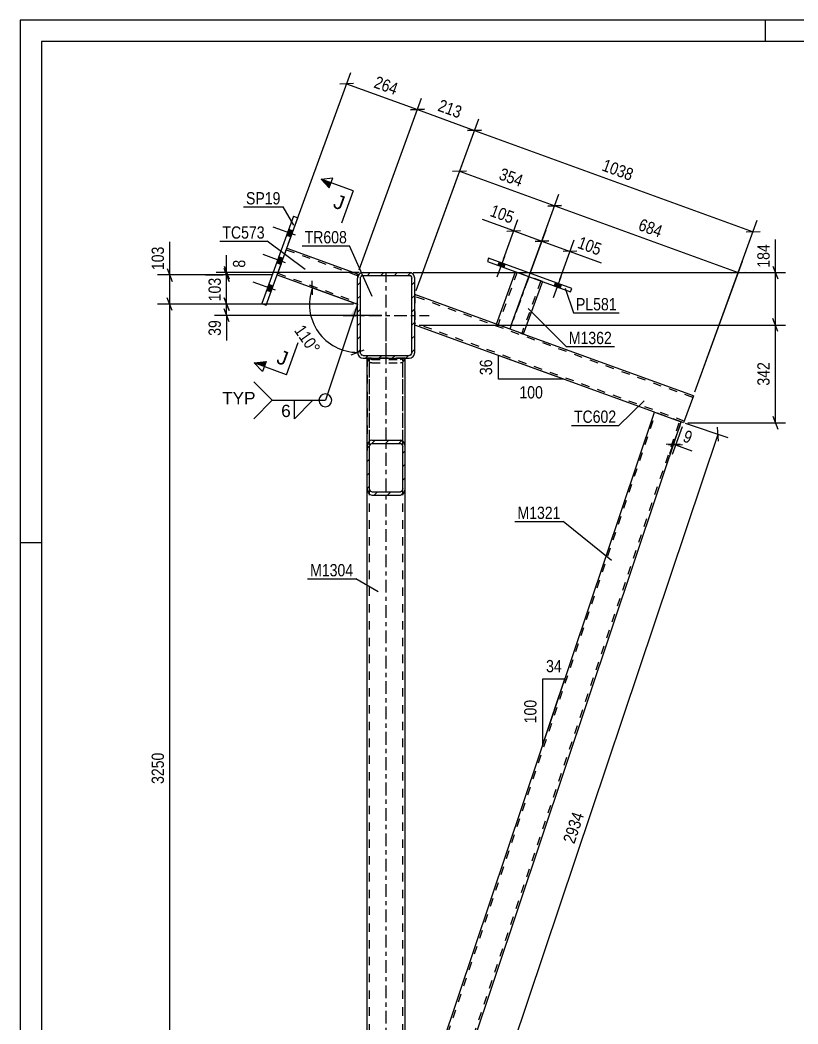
# Model space of a CAD drawing. Header units: millimetres. Extents: x 0 to 594, y 0 to 420.
# Drawn here: x 0 to 181.5, y 185.7 to 420 of the extents above; entities that cross this region are included whole.
import ezdxf

# ---------------------------------------------------------------- set-up
doc = ezdxf.new("R2010")
doc.units = ezdxf.units.MM
doc.linetypes.add('DXK_LINE_DOT2', pattern=[3.9198, 1.9599, -1.9599])
doc.linetypes.add('DXK_LINE_DOT3', pattern=[5.9187, 2.979, -0.9799, 0.9799, -0.9799])
doc.styles.add('Arial', font='ARIAL.TTF', dxfattribs={"height": 0.2})
doc.styles.add('Arial Narrow', font='ARIALN.TTF', dxfattribs={"height": 0.2})

# ---------------------------------------------------------------- blocks, each defined once
blk = doc.blocks.new('Unknown-761549947-1163 - 19837')
at = {"color": 5, "linetype": 'Continuous'}
for p, q in [((594, 420), (0, 420)), ((0, 420), (0, 0)), ((174, 415), (174, 420)), ((589, 415), (5, 415)), ((5, 415), (5, 5)), ((5, 298), (0, 298))]:
    blk.add_line(p, q, dxfattribs=at)
blk = doc.blocks.new('Part-761549947-13993 - 13971')
at = {"color": 7, "linetype": 'DXK_LINE_DOT3'}
blk.add_line((85.44, 138.42), (85.44, 351.08), dxfattribs=at)
at = {"color": 7, "linetype": 'DXK_LINE_DOT2'}
for p, q in [((81.04, 341.08), (89.84, 341.08)), ((81.04, 310.68), (81.04, 341.08)), ((81.58, 148.42), (81.58, 341.08)), ((89.31, 148.42), (89.31, 341.08)), ((89.84, 310.68), (89.84, 341.08)), ((81.04, 148.42), (81.04, 178.76)), ((89.84, 148.42), (89.84, 178.76)), ((81.04, 148.42), (89.84, 148.42))]:
    blk.add_line(p, q, dxfattribs=at)
at = {"color": 2, "linetype": 'Continuous'}
for p, q in [((81.04, 178.76), (81.04, 310.68)), ((89.84, 178.76), (89.84, 310.68))]:
    blk.add_line(p, q, dxfattribs=at)
blk = doc.blocks.new('Bolt-761549947-14099 - 13971')
at = {"linetype": 'Continuous'}
for points in [[(113.16, 363.03), (111.79, 363.53), (111.51, 362.78), (112.89, 362.27)], [(126.32, 358.24), (124.94, 358.74), (124.67, 357.99), (126.05, 357.49)]]:
    blk.add_hatch(color=1, dxfattribs=at).paths.add_polyline_path(points)
at = {"color": 1, "linetype": 'Continuous'}
for p, q in [((113.04, 364.84), (111.27, 359.96)), ((111.79, 363.53), (111.51, 362.78)), ((113.16, 363.03), (112.89, 362.27)), ((126.2, 360.05), (124.42, 355.17)), ((124.94, 358.74), (124.67, 357.99)), ((126.32, 358.24), (126.05, 357.49))]:
    blk.add_line(p, q, dxfattribs=at)
blk = doc.blocks.new('Part-761549947-14109 - 13971')
at = {"linetype": 'Continuous'}
h = blk.add_hatch(dxfattribs=at)
h.set_pattern_fill('', scale=0.7, style=0, pattern_type=0)
h.set_pattern_definition([(45, (81.0418, 310.6783), (-1.57154, 1.57154), [])])
h.paths.add_polyline_path([(81.04, 320.4), (81.04, 310.68), (81.12, 310.08), (81.35, 309.58), (81.7, 309.24), (82.11, 309.12), (88.78, 309.12), (89.18, 309.24), (89.53, 309.58), (89.76, 310.08), (89.84, 310.68), (89.84, 320.4), (89.76, 321), (89.53, 321.5), (89.18, 321.84), (88.78, 321.96), (82.11, 321.96), (81.7, 321.84), (81.35, 321.5), (81.12, 321)])
h.paths.add_polyline_path([(81.73, 320.95), (81.9, 321.12), (82.11, 321.18), (88.78, 321.18), (88.98, 321.12), (89.15, 320.95), (89.27, 320.7), (89.31, 320.4), (89.31, 310.68), (89.27, 310.38), (89.15, 310.13), (88.98, 309.96), (88.78, 309.9), (82.11, 309.9), (81.9, 309.96), (81.73, 310.13), (81.62, 310.38), (81.58, 310.68), (81.58, 320.4), (81.62, 320.7)])
at = {"color": 2, "linetype": 'Continuous'}
for p, q in [((81.04, 320.4), (81.04, 341.08)), ((89.84, 320.4), (89.84, 341.08)), ((81.12, 321), (81.04, 320.4)), ((82.11, 321.96), (81.7, 321.84)), ((81.9, 321.12), (82.11, 321.18)), ((82.11, 321.96), (88.78, 321.96)), ((82.11, 321.18), (88.78, 321.18)), ((89.18, 321.84), (88.78, 321.96)), ((88.78, 321.18), (88.98, 321.12)), ((89.84, 320.4), (89.76, 321)), ((81.04, 310.68), (81.04, 320.4)), ((81.58, 320.4), (81.62, 320.7)), ((81.58, 310.68), (81.58, 320.4)), ((89.27, 320.7), (89.31, 320.4)), ((89.31, 310.68), (89.31, 320.4)), ((89.84, 310.68), (89.84, 320.4)), ((81.04, 310.68), (81.12, 310.08)), ((81.62, 310.38), (81.58, 310.68)), ((82.11, 309.9), (81.9, 309.96)), ((82.11, 309.9), (88.78, 309.9)), ((88.98, 309.96), (88.78, 309.9)), ((89.31, 310.68), (89.27, 310.38)), ((89.76, 310.08), (89.84, 310.68)), ((81.7, 309.24), (82.11, 309.12)), ((82.11, 309.12), (88.78, 309.12)), ((88.78, 309.12), (89.18, 309.24))]:
    blk.add_line(p, q, dxfattribs=at)
at = {"color": 7, "linetype": 'DXK_LINE_DOT2'}
for p, q in [((81.04, 341.08), (89.84, 341.08)), ((81.12, 340.95), (81.11, 341.08)), ((81.58, 310.68), (81.58, 341.08)), ((81.69, 341.08), (81.73, 341)), ((82.11, 339.99), (81.7, 340.11)), ((81.73, 341), (81.9, 340.83)), ((81.9, 340.83), (82.11, 340.77)), ((82.11, 340.77), (88.78, 340.77)), ((82.11, 339.99), (88.78, 339.99)), ((88.78, 340.77), (88.98, 340.83)), ((89.18, 340.11), (88.78, 339.99)), ((88.98, 340.83), (89.15, 341)), ((89.15, 341), (89.19, 341.08)), ((89.31, 310.68), (89.31, 341.08)), ((89.78, 341.08), (89.76, 340.95)), ((81.04, 310.68), (81.04, 320.4)), ((89.84, 310.68), (89.84, 320.4))]:
    blk.add_line(p, q, dxfattribs=at)
for centre, start, end in [((82.5, 341.28), 193.3124, 235.5634), ((88.38, 341.28), 304.4366, 346.6876)]:
    blk.add_arc(centre, 1.42, start, end, dxfattribs=at)
at = {"color": 2, "linetype": 'Continuous'}
for centre, radius, start, end in [((82.5, 320.67), 1.42, 124.4366, 166.6876), ((82.3, 320.54), 0.708, 124.4366, 166.6876), ((88.58, 320.54), 0.708, 13.3124, 55.5634), ((88.38, 320.67), 1.42, 13.3124, 55.5634), ((82.5, 310.41), 1.42, 193.3124, 235.5634), ((82.3, 310.54), 0.708, 193.3124, 235.5634), ((88.58, 310.54), 0.708, 304.4366, 346.6876), ((88.38, 310.41), 1.42, 304.4366, 346.6876)]:
    blk.add_arc(centre, radius, start, end, dxfattribs=at)
blk = doc.blocks.new('Part-761549947-13987 - 13971')
at = {"color": 7, "linetype": 'DXK_LINE_DOT2'}
for p, q in [((89.84, 341.08), (81.04, 341.08)), ((81.04, 341.08), (81.04, 318.21)), ((81.1, 341.08), (81.12, 340.94)), ((81.58, 318.21), (81.58, 341.08)), ((81.73, 340.99), (81.69, 341.08)), ((81.7, 340.1), (81.9, 340.04)), ((81.9, 340.82), (81.73, 340.99)), ((82.11, 340.76), (81.9, 340.82)), ((81.9, 340.04), (82.11, 339.98)), ((82.11, 340.76), (88.78, 340.76)), ((82.11, 339.98), (88.78, 339.98)), ((88.98, 340.82), (88.78, 340.76)), ((88.78, 339.98), (89.15, 340.09)), ((89.15, 340.99), (88.98, 340.82)), ((89.2, 341.08), (89.15, 340.99)), ((89.15, 340.09), (89.18, 340.1)), ((89.31, 318.21), (89.31, 341.08)), ((89.76, 340.94), (89.78, 341.08)), ((89.84, 318.21), (89.84, 341.08))]:
    blk.add_line(p, q, dxfattribs=at)
for centre, start, end in [((82.5, 341.27), 193.2949, 235.5336), ((88.38, 341.27), 304.4664, 346.7051)]:
    blk.add_arc(centre, 1.42, start, end, dxfattribs=at)
blk = doc.blocks.new('Part-761549947-14000 - 13971')
at = {"color": 7, "linetype": 'DXK_LINE_DOT2'}
for p, q in [((62.26, 366.78), (59.98, 360.52)), ((62.12, 366.41), (78.78, 360.35)), ((60.12, 360.89), (78.78, 354.1)), ((78.78, 360.52), (78.78, 360.77)), ((78.78, 353.68), (78.78, 359.75))]:
    blk.add_line(p, q, dxfattribs=at)
at = {"color": 2, "linetype": 'Continuous'}
for p, q in [((62.26, 366.78), (78.78, 360.77)), ((59.98, 360.52), (78.78, 353.68)), ((78.78, 360.77), (78.78, 360.71)), ((78.78, 360.71), (78.78, 360.52)), ((78.78, 360.52), (78.78, 359.75))]:
    blk.add_line(p, q, dxfattribs=at)
blk = doc.blocks.new('Part-761549947-14084 - 13971')
at = {"linetype": 'Continuous'}
h = blk.add_hatch(dxfattribs=at)
h.set_pattern_fill('', scale=0.7, style=0, pattern_type=0)
h.set_pattern_definition([(45, (78.7751, 342.415), (-1.57154, 1.57154), [])])
h.paths.add_polyline_path([(78.78, 359.75), (78.78, 342.42), (78.88, 341.9), (79.17, 341.47), (79.6, 341.18), (80.11, 341.08), (90.78, 341.08), (91.29, 341.18), (91.72, 341.47), (92.01, 341.9), (92.11, 342.42), (92.11, 359.75), (92.01, 360.26), (91.72, 360.69), (91.29, 360.98), (90.78, 361.08), (80.11, 361.08), (79.6, 360.98), (79.17, 360.69), (78.88, 360.26)])
h.paths.add_polyline_path([(79.64, 360.22), (79.85, 360.36), (80.11, 360.42), (90.78, 360.42), (91.03, 360.36), (91.25, 360.22), (91.39, 360), (91.44, 359.75), (91.44, 342.42), (91.39, 342.16), (91.25, 341.94), (91.03, 341.8), (90.78, 341.75), (80.11, 341.75), (79.85, 341.8), (79.64, 341.94), (79.49, 342.16), (79.44, 342.42), (79.44, 359.75), (79.49, 360)])
at = {"color": 2, "linetype": 'Continuous'}
for p, q in [((80.11, 361.08), (79.6, 360.98)), ((80.11, 361.08), (90.78, 361.08)), ((91.29, 360.98), (90.78, 361.08)), ((78.88, 360.26), (78.78, 359.75)), ((78.78, 342.42), (78.78, 359.75)), ((79.44, 359.75), (79.49, 360)), ((79.44, 342.42), (79.44, 359.75)), ((79.85, 360.36), (80.11, 360.42)), ((80.11, 360.42), (90.78, 360.42)), ((90.78, 360.42), (91.03, 360.36)), ((91.39, 360), (91.44, 359.75)), ((91.44, 342.42), (91.44, 359.75)), ((92.11, 359.75), (92.01, 360.26)), ((92.11, 342.42), (92.11, 359.75)), ((78.78, 342.42), (78.88, 341.9)), ((79.49, 342.16), (79.44, 342.42)), ((91.44, 342.42), (91.39, 342.16)), ((92.01, 341.9), (92.11, 342.42)), ((79.6, 341.18), (80.11, 341.08)), ((80.11, 341.75), (79.85, 341.8)), ((80.11, 341.75), (90.78, 341.75)), ((80.11, 341.08), (90.78, 341.08)), ((91.03, 341.8), (90.78, 341.75)), ((90.78, 341.08), (91.29, 341.18))]:
    blk.add_line(p, q, dxfattribs=at)
at = {"color": 7, "linetype": 'DXK_LINE_DOT3'}
for p, q in [((85.44, 341.08), (85.44, 361.08)), ((75.44, 351.08), (95.44, 351.08))]:
    blk.add_line(p, q, dxfattribs=at)
at = {"color": 2, "linetype": 'Continuous'}
for centre, radius, start, end in [((80.11, 359.75), 1.33, 112.5, 157.5), ((90.78, 359.75), 1.33, 22.5, 67.5), ((80.11, 359.75), 0.667, 112.5, 157.5), ((90.78, 359.75), 0.667, 22.5, 67.5), ((80.11, 342.42), 0.667, 202.5, 247.5), ((90.78, 342.42), 0.667, 292.5, 337.5), ((80.11, 342.42), 1.33, 202.5, 247.5), ((90.78, 342.42), 1.33, 292.5, 337.5)]:
    blk.add_arc(centre, radius, start, end, dxfattribs=at)
blk = doc.blocks.new('Part-761549947-14023 - 13971')
at = {"color": 2, "linetype": 'Continuous'}
for p, q in [((116.69, 346.99), (92.11, 355.92)), ((148.03, 328.51), (92.11, 348.83)), ((157.15, 332.29), (117.44, 346.72)), ((157.15, 332.29), (154.87, 326.02)), ((154.87, 326.02), (154.3, 326.23))]:
    blk.add_line(p, q, dxfattribs=at)
at = {"color": 7, "linetype": 'DXK_LINE_DOT2'}
for p, q in [((92.11, 355.92), (92.11, 348.83)), ((157.01, 331.91), (92.11, 355.5)), ((155.01, 326.4), (92.11, 349.26)), ((117.44, 346.72), (116.69, 346.99)), ((157.07, 332.07), (157.15, 332.29)), ((154.3, 326.23), (148.03, 328.51))]:
    blk.add_line(p, q, dxfattribs=at)
blk = doc.blocks.new('Part-761549947-14028 - 13971')
at = {"color": 2, "linetype": 'Continuous'}
for p, q in [((89.84, 154.97), (148.03, 328.51)), ((148.03, 328.51), (154.3, 326.23)), ((92.11, 140.76), (154.3, 326.23))]:
    blk.add_line(p, q, dxfattribs=at)
at = {"color": 7, "linetype": 'DXK_LINE_DOT2'}
for p, q in [((89.84, 153.71), (148.41, 328.37)), ((92.11, 142.02), (153.92, 326.37)), ((89.84, 148.42), (89.84, 154.97)), ((90.78, 148.42), (89.84, 148.42)), ((91.29, 148.31), (90.78, 148.42)), ((90.78, 148.42), (91.29, 148.31)), ((91.29, 148.31), (90.78, 148.42)), ((90.78, 148.42), (91.29, 148.31)), ((92.11, 147.08), (92.01, 147.59)), ((92.01, 147.59), (92.11, 147.08)), ((92.11, 147.08), (92.01, 147.59)), ((92.01, 147.59), (92.11, 147.08)), ((92.11, 140.76), (92.11, 147.08))]:
    blk.add_line(p, q, dxfattribs=at)
blk.add_arc((90.78, 147.08), 1.33, 22.5, 67.5, dxfattribs=at)
blk.add_arc((90.78, 147.08), 1.33, 22.5, 67.5, dxfattribs=at)
blk.add_arc((90.78, 147.08), 1.33, 22.5, 67.5, dxfattribs=at)
blk.add_arc((90.78, 147.08), 1.33, 22.5, 67.5, dxfattribs=at)
blk = doc.blocks.new('Part-761549947-14033 - 13971')
at = {"color": 2, "linetype": 'Continuous'}
for p, q in [((63.82, 374.2), (56.41, 353.84)), ((57.42, 353.47), (64.83, 373.83)), ((63.82, 374.2), (64.83, 373.83)), ((56.41, 353.84), (57.42, 353.47))]:
    blk.add_line(p, q, dxfattribs=at)
blk = doc.blocks.new('Part-761549947-14078 - 13971')
at = {"color": 2, "linetype": 'Continuous'}
for p, q in [((109.34, 364.42), (109.07, 363.66)), ((109.07, 363.66), (128.49, 356.6)), ((128.76, 357.35), (109.34, 364.42)), ((128.49, 356.6), (128.76, 357.35))]:
    blk.add_line(p, q, dxfattribs=at)
blk = doc.blocks.new('Bolt-761549947-14100 - 13971')
at = {"linetype": 'Continuous'}
for points in [[(63.21, 369.38), (63.71, 370.76), (62.71, 371.13), (62.21, 369.75)], [(63.21, 369.38), (63.71, 370.76), (62.71, 371.13), (62.21, 369.75)], [(63.21, 369.38), (63.71, 370.76), (62.71, 371.13), (62.21, 369.75)], [(60.87, 362.96), (61.37, 364.34), (60.37, 364.71), (59.87, 363.33)], [(60.87, 362.96), (61.37, 364.34), (60.37, 364.71), (59.87, 363.33)], [(58.53, 356.54), (59.04, 357.92), (58.03, 358.28), (57.53, 356.91)], [(58.53, 356.54), (59.04, 357.92), (58.03, 358.28), (57.53, 356.91)], [(58.53, 356.54), (59.04, 357.92), (58.03, 358.28), (57.53, 356.91)]]:
    blk.add_hatch(color=1, dxfattribs=at).paths.add_polyline_path(points)
at = {"color": 1, "linetype": 'Continuous'}
for p, q in [((64.27, 369.78), (59.07, 371.67)), ((64.27, 369.78), (59.07, 371.67)), ((64.27, 369.78), (59.07, 371.67)), ((63.71, 370.76), (62.71, 371.13)), ((63.71, 370.76), (62.71, 371.13)), ((63.71, 370.76), (62.71, 371.13)), ((63.21, 369.38), (62.21, 369.75)), ((63.21, 369.38), (62.21, 369.75)), ((63.21, 369.38), (62.21, 369.75)), ((61.94, 363.35), (56.74, 365.25)), ((61.94, 363.35), (56.74, 365.25)), ((60.87, 362.96), (59.87, 363.33)), ((60.87, 362.96), (59.87, 363.33)), ((61.37, 364.34), (60.37, 364.71)), ((61.37, 364.34), (60.37, 364.71)), ((59.6, 356.93), (54.4, 358.83)), ((59.6, 356.93), (54.4, 358.83)), ((59.6, 356.93), (54.4, 358.83)), ((58.53, 356.54), (57.53, 356.91)), ((58.53, 356.54), (57.53, 356.91)), ((58.53, 356.54), (57.53, 356.91)), ((59.04, 357.92), (58.03, 358.28)), ((59.04, 357.92), (58.03, 358.28)), ((59.04, 357.92), (58.03, 358.28))]:
    blk.add_line(p, q, dxfattribs=at)
blk = doc.blocks.new('Bolt-761549947-14101 - 13971')
at = {"linetype": 'Continuous'}
for points in [[(113.16, 363.03), (111.79, 363.53), (111.51, 362.78), (112.89, 362.27)], [(126.32, 358.24), (124.94, 358.74), (124.67, 357.99), (126.05, 357.49)]]:
    blk.add_hatch(color=1, dxfattribs=at).paths.add_polyline_path(points)
at = {"color": 1, "linetype": 'Continuous'}
for p, q in [((113.04, 364.84), (111.27, 359.96)), ((111.79, 363.53), (111.51, 362.78)), ((113.16, 363.03), (112.89, 362.27)), ((126.2, 360.05), (124.42, 355.17)), ((124.94, 358.74), (124.67, 357.99)), ((126.32, 358.24), (126.05, 357.49))]:
    blk.add_line(p, q, dxfattribs=at)
blk = doc.blocks.new('Part-761549947-14117 - 13971')
at = {"color": 2, "linetype": 'Continuous'}
for p, q in [((111.18, 349), (115.65, 361.27)), ((121.91, 358.99), (117.44, 346.72)), ((116.69, 346.99), (111.18, 349)), ((117.39, 346.74), (116.69, 346.99)), ((117.44, 346.72), (117.39, 346.74))]:
    blk.add_line(p, q, dxfattribs=at)
at = {"color": 7, "linetype": 'DXK_LINE_DOT2'}
for p, q in [((116.02, 361.14), (111.55, 348.86)), ((121.91, 359), (115.65, 361.28)), ((115.65, 361.28), (115.65, 361.27)), ((115.65, 361.27), (115.65, 361.28)), ((121.54, 359.13), (117.07, 346.85)), ((121.91, 358.99), (121.91, 359)), ((121.91, 359), (121.91, 358.99)), ((111.55, 348.86), (111.58, 348.85)), ((116.69, 346.99), (117.22, 346.8))]:
    blk.add_line(p, q, dxfattribs=at)
at = {"color": 7, "linetype": 'DXK_LINE_DOT3'}
blk.add_line((118.78, 360.14), (114.31, 347.86), dxfattribs=at)
blk = doc.blocks.new('StraightDimension-761549947-14402 - 13971')
at = {"color": 7, "linetype": 'Continuous'}
for p, q in [((119.12, 361.07), (122.76, 371.08)), ((120.18, 368.35), (123.4, 368.45)), ((121.79, 368.4), (128.37, 366.01)), ((125.97, 359.43), (129.34, 368.69)), ((129.98, 366.06), (126.75, 365.96))]:
    blk.add_line(p, q, dxfattribs=at)
at = {"color": 0}
blk.add_wipeout([(135.4, 364.25), (136.84, 368.19), (130.55, 370.48), (129.12, 366.53)], dxfattribs=at)
at = {"color": 7, "linetype": 'Continuous'}
blk.add_line((128.37, 366.01), (135.64, 363.36), dxfattribs=at)
blk.add_line((128.37, 366.01), (135.64, 363.36), dxfattribs=at)
at = {"color": 3, "style": 'Arial Narrow'}
blk.add_text('105', height=2.863, rotation=-20.002, dxfattribs=at).set_placement((129.89, 366.89))
blk = doc.blocks.new('StraightDimension-761549947-14120 - 13971')
at = {"color": 7, "linetype": 'Continuous'}
for p, q in [((176.88, 347.33), (175.68, 350.33)), ((93.11, 348.83), (178.68, 348.83)), ((176.28, 326.02), (176.28, 348.83)), ((155.87, 326.02), (178.68, 326.02)), ((175.68, 327.52), (176.88, 324.52))]:
    blk.add_line(p, q, dxfattribs=at)
at = {"color": 0}
blk.add_wipeout([(175.53, 340.77), (171.33, 340.77), (171.33, 334.08), (175.53, 334.08)], dxfattribs=at)
at = {"color": 3, "style": 'Arial Narrow'}
blk.add_text('342', height=2.863, rotation=90.0002, dxfattribs=at).set_placement((174.93, 334.68))
blk = doc.blocks.new('StraightDimension-761549947-14276 - 13971')
at = {"color": 7, "linetype": 'Continuous'}
for p, q in [((92.45, 356.86), (107.04, 396.94)), ((107.68, 394.31), (104.45, 394.21)), ((106.06, 394.26), (171.09, 370.59)), ((157.49, 333.23), (172.06, 373.27)), ((169.47, 370.54), (172.7, 370.65))]:
    blk.add_line(p, q, dxfattribs=at)
at = {"color": 0}
blk.add_wipeout([(142.83, 381.68), (144.27, 385.62), (136.27, 388.54), (134.83, 384.59)], dxfattribs=at)
at = {"color": 3, "style": 'Arial Narrow'}
blk.add_text('1038', height=2.863, rotation=-20.002, dxfattribs=at).set_placement((135.6, 384.95))
blk = doc.blocks.new('StraightDimension-761549947-14342 - 13971')
at = {"color": 7, "linetype": 'Continuous'}
for p, q in [((47.6, 355.18), (48.8, 352.18)), ((77.78, 353.68), (45.35, 353.68)), ((48.8, 349.58), (47.6, 352.58)), ((48.2, 351.08), (48.2, 353.68)), ((84.44, 351.08), (45.35, 351.08))]:
    blk.add_line(p, q, dxfattribs=at)
at = {"color": 0}
blk.add_wipeout([(47.45, 350.56), (43.25, 350.56), (43.25, 345.7), (47.45, 345.7)], dxfattribs=at)
at = {"color": 7, "linetype": 'Continuous'}
blk.add_line((48.2, 351.08), (48.2, 345.18), dxfattribs=at)
blk.add_line((48.2, 351.08), (48.2, 345.18), dxfattribs=at)
at = {"color": 3, "style": 'Arial Narrow'}
blk.add_text('39', height=2.863, rotation=90.0002, dxfattribs=at).set_placement((46.85, 346.3))
blk = doc.blocks.new('AngleDimension-761549947-14421 - 13971')
at = {"color": 7, "linetype": 'Continuous'}
for p, q in [((68.26, 355.91), (68.16, 359.14)), ((77.84, 354.02), (68.21, 357.52)), ((68.21, 357.52), (78.78, 353.68)), ((78.78, 342.43), (78.78, 353.68)), ((77.28, 341.83), (80.28, 343.03))]:
    blk.add_line(p, q, dxfattribs=at)
blk.add_arc((78.78, 353.68), 11.24, 160, 270, dxfattribs=at)
at = {"color": 0}
blk.add_wipeout([(67.76, 340.91), (71.2, 343.32), (66.45, 350.11), (63.01, 347.7)], dxfattribs=at)
at = {"color": 3, "style": 'Arial Narrow'}
blk.add_text('110°', height=2.863, rotation=-54.9982, dxfattribs=at).set_placement((63.85, 347.55))
blk = doc.blocks.new('StraightDimension-761549947-14343 - 13971')
at = {"color": 7, "linetype": 'Continuous'}
for p, q in [((47.6, 362.02), (48.8, 359.02)), ((58.98, 360.52), (45.35, 360.52)), ((48.2, 353.68), (48.2, 360.52)), ((48.8, 352.18), (47.6, 355.18)), ((77.78, 353.68), (45.35, 353.68))]:
    blk.add_line(p, q, dxfattribs=at)
at = {"color": 0}
blk.add_wipeout([(47.45, 360.44), (43.25, 360.44), (43.25, 353.76), (47.45, 353.76)], dxfattribs=at)
at = {"color": 3, "style": 'Arial Narrow'}
blk.add_text('103', height=2.863, rotation=90.0002, dxfattribs=at).set_placement((46.85, 354.36))
blk = doc.blocks.new('StraightDimension-761549947-14185 - 13971')
at = {"color": 7, "linetype": 'Continuous'}
for p, q in [((153.96, 325.29), (151.59, 318.78)), ((154.53, 325.08), (152.16, 318.57)), ((150.8, 320.98), (154.03, 321.09)), ((152.41, 321.04), (152.98, 320.83)), ((154.6, 320.88), (151.37, 320.78))]:
    blk.add_line(p, q, dxfattribs=at)
at = {"color": 0}
blk.add_wipeout([(156.58, 320.32), (158.01, 324.27), (155.17, 325.3), (153.73, 321.35)], dxfattribs=at)
at = {"color": 7, "linetype": 'Continuous'}
blk.add_line((152.98, 320.83), (156.81, 319.44), dxfattribs=at)
blk.add_line((152.98, 320.83), (156.81, 319.44), dxfattribs=at)
at = {"color": 3, "style": 'Arial Narrow'}
blk.add_text('9', height=2.86, rotation=-19.9733, dxfattribs=at).set_placement((154.5, 321.71))
blk = doc.blocks.new('StraightDimension-761549947-14121 - 13971')
at = {"color": 7, "linetype": 'Continuous'}
for p, q in [((91.78, 361.08), (178.68, 361.08)), ((175.68, 362.58), (176.88, 359.58)), ((176.28, 348.83), (176.28, 361.08)), ((176.88, 347.33), (175.68, 350.33)), ((93.11, 348.83), (178.68, 348.83))]:
    blk.add_line(p, q, dxfattribs=at)
at = {"color": 0}
blk.add_wipeout([(175.53, 368.29), (171.33, 368.29), (171.33, 361.61), (175.53, 361.61)], dxfattribs=at)
at = {"color": 7, "linetype": 'Continuous'}
blk.add_line((176.28, 361.08), (176.28, 368.82), dxfattribs=at)
blk.add_line((176.28, 361.08), (176.28, 368.82), dxfattribs=at)
at = {"color": 3, "style": 'Arial Narrow'}
blk.add_text('184', height=2.863, rotation=90.0002, dxfattribs=at).set_placement((174.93, 362.21))
blk = doc.blocks.new('StraightDimension-761549947-14159 - 13971')
at = {"color": 7, "linetype": 'Continuous'}
for p, q in [((155.25, 325.91), (165.17, 322.59)), ((100.7, 137.88), (162.89, 323.35)), ((162.98, 321.74), (162.8, 324.96)), ((93.06, 140.44), (102.97, 137.11)), ((100.61, 139.49), (100.79, 136.26))]:
    blk.add_line(p, q, dxfattribs=at)
at = {"color": 0}
blk.add_wipeout([(132.44, 234.89), (128.45, 236.22), (125.75, 228.15), (129.73, 226.82)], dxfattribs=at)
at = {"color": 3, "style": 'Arial Narrow'}
blk.add_text('2934', height=2.863, rotation=71.465, dxfattribs=at).set_placement((129.35, 227.58))
blk = doc.blocks.new('StraightDimension-761549947-14275 - 13971')
at = {"color": 7, "linetype": 'Continuous'}
for p, q in [((79.12, 361.71), (93.71, 401.79)), ((94.35, 399.17), (91.12, 399.06)), ((92.73, 399.11), (106.06, 394.26)), ((92.45, 356.86), (107.04, 396.94)), ((104.45, 394.21), (107.68, 394.31))]:
    blk.add_line(p, q, dxfattribs=at)
at = {"color": 0}
blk.add_wipeout([(102.79, 396.25), (104.23, 400.2), (97.95, 402.48), (96.51, 398.54)], dxfattribs=at)
at = {"color": 3, "style": 'Arial Narrow'}
blk.add_text('213', height=2.863, rotation=-20.002, dxfattribs=at).set_placement((97.28, 398.9))
blk = doc.blocks.new('AngleDimension-761549947-14246 - 13971')
at = {"color": 7, "linetype": 'Continuous'}
for p, q in [((122.02, 266.28), (127.17, 266.28)), ((122.02, 250.92), (127.17, 266.28)), ((122.02, 250.92), (122.02, 266.28)), ((124.76, 259.11), (127.17, 266.28))]:
    blk.add_line(p, q, dxfattribs=at)
at = {"color": 0}
for points in [[(127.02, 267.18), (127.02, 271.38), (122.16, 271.38), (122.16, 267.18)], [(121.12, 261.94), (116.92, 261.94), (116.92, 255.26), (121.12, 255.26)]]:
    blk.add_wipeout(points, dxfattribs=at)
at = {"color": 3, "style": 'Arial Narrow'}
blk.add_text('34', height=2.863, dxfattribs=at).set_placement((122.76, 267.78))
blk.add_text('100', height=2.863, rotation=90.0002, dxfattribs=at).set_placement((120.52, 255.86))
blk = doc.blocks.new('StraightDimension-761549947-14401 - 13971')
at = {"color": 7, "linetype": 'Continuous'}
for p, q in [((112.82, 364.22), (116.19, 373.48)), ((113.6, 370.75), (116.83, 370.85)), ((115.21, 370.8), (121.79, 368.4)), ((119.12, 361.07), (122.76, 371.08)), ((123.4, 368.45), (120.18, 368.35))]:
    blk.add_line(p, q, dxfattribs=at)
at = {"color": 0}
blk.add_wipeout([(114.98, 371.68), (116.41, 375.63), (110.13, 377.91), (108.69, 373.97)], dxfattribs=at)
at = {"color": 7, "linetype": 'Continuous'}
blk.add_line((115.21, 370.8), (107.94, 373.44), dxfattribs=at)
blk.add_line((115.21, 370.8), (107.94, 373.44), dxfattribs=at)
at = {"color": 3, "style": 'Arial Narrow'}
blk.add_text('105', height=2.863, rotation=-20.002, dxfattribs=at).set_placement((109.46, 374.33))
blk = doc.blocks.new('AngleDimension-761549947-14260 - 13971')
at = {"color": 7, "linetype": 'Continuous'}
for p, q in [((116.56, 339.95), (111.67, 341.72)), ((111.67, 336.19), (111.67, 341.72)), ((126.9, 336.19), (111.67, 341.72)), ((126.9, 336.19), (111.67, 336.19))]:
    blk.add_line(p, q, dxfattribs=at)
at = {"color": 0}
for points in [[(110.77, 341.38), (106.57, 341.38), (106.57, 336.53), (110.77, 336.53)], [(122.63, 331.09), (122.63, 335.29), (115.94, 335.29), (115.94, 331.09)]]:
    blk.add_wipeout(points, dxfattribs=at)
at = {"color": 3, "style": 'Arial Narrow'}
blk.add_text('36', height=2.863, rotation=90.0002, dxfattribs=at).set_placement((110.17, 337.13))
blk.add_text('100', height=2.863, dxfattribs=at).set_placement((116.54, 331.69))
blk = doc.blocks.new('StraightDimension-761549947-14274 - 13971')
at = {"color": 7, "linetype": 'Continuous'}
for p, q in [((62.6, 367.72), (77.19, 407.8)), ((77.83, 405.18), (74.6, 405.07)), ((76.22, 405.13), (92.73, 399.11)), ((79.12, 361.71), (93.71, 401.79)), ((91.12, 399.06), (94.35, 399.17))]:
    blk.add_line(p, q, dxfattribs=at)
at = {"color": 0}
blk.add_wipeout([(87.87, 401.68), (89.31, 405.63), (83.03, 407.91), (81.59, 403.97)], dxfattribs=at)
at = {"color": 3, "style": 'Arial Narrow'}
blk.add_text('264', height=2.863, rotation=-20.002, dxfattribs=at).set_placement((82.36, 404.33))
blk = doc.blocks.new('StraightDimension-761549947-14320 - 13971')
at = {"color": 7, "linetype": 'Continuous'}
for p, q in [((92.45, 356.86), (103.55, 387.4)), ((104.19, 384.77), (100.96, 384.67)), ((102.57, 384.72), (124.78, 376.65)), ((114.65, 348.8), (125.75, 379.33)), ((123.16, 376.6), (126.39, 376.7))]:
    blk.add_line(p, q, dxfattribs=at)
at = {"color": 0}
blk.add_wipeout([(117.07, 380.25), (118.51, 384.2), (112.22, 386.48), (110.79, 382.53)], dxfattribs=at)
at = {"color": 3, "style": 'Arial Narrow'}
blk.add_text('354', height=2.863, rotation=-19.9676, dxfattribs=at).set_placement((111.56, 382.89))
blk = doc.blocks.new('StraightDimension-761549947-14321 - 13971')
at = {"color": 7, "linetype": 'Continuous'}
for p, q in [((114.65, 348.8), (125.75, 379.33)), ((126.39, 376.7), (123.16, 376.6)), ((124.78, 376.65), (167.61, 361.09)), ((157.49, 333.23), (168.58, 363.76)), ((166, 361.03), (169.23, 361.14))]:
    blk.add_line(p, q, dxfattribs=at)
at = {"color": 0}
blk.add_wipeout([(149.59, 368.43), (151.02, 372.38), (144.74, 374.66), (143.31, 370.72)], dxfattribs=at)
at = {"color": 3, "style": 'Arial Narrow'}
blk.add_text('684', height=2.863, rotation=-19.9676, dxfattribs=at).set_placement((144.08, 371.07))
blk = doc.blocks.new('StraightDimension-761549947-14344 - 13971')
at = {"color": 7, "linetype": 'Continuous'}
for p, q in [((79.11, 361.08), (45.8, 361.08)), ((47.6, 362.58), (48.8, 359.58)), ((48.8, 359.02), (47.6, 362.02)), ((48.2, 360.52), (48.2, 361.08)), ((58.98, 360.52), (45.8, 360.52))]:
    blk.add_line(p, q, dxfattribs=at)
at = {"color": 0}
blk.add_wipeout([(53.15, 364.63), (48.95, 364.63), (48.95, 361.61), (53.15, 361.61)], dxfattribs=at)
at = {"color": 7, "linetype": 'Continuous'}
blk.add_line((48.2, 361.08), (48.2, 365.16), dxfattribs=at)
blk.add_line((48.2, 361.08), (48.2, 365.16), dxfattribs=at)
at = {"color": 3, "style": 'Arial Narrow'}
blk.add_text('8', height=2.86, rotation=90.0002, dxfattribs=at).set_placement((52.55, 362.21))
blk = doc.blocks.new('StraightDimension-761549947-14425 - 13971')
at = {"color": 7, "linetype": 'Continuous'}
for p, q in [((34.32, 362.02), (35.52, 359.02)), ((58.98, 360.52), (32.07, 360.52)), ((34.92, 353.68), (34.92, 360.52)), ((35.52, 352.18), (34.32, 355.18)), ((77.78, 353.68), (32.07, 353.68))]:
    blk.add_line(p, q, dxfattribs=at)
at = {"color": 0}
blk.add_wipeout([(34.17, 367.73), (29.97, 367.73), (29.97, 361.04), (34.17, 361.04)], dxfattribs=at)
at = {"color": 7, "linetype": 'Continuous'}
blk.add_line((34.92, 360.52), (34.92, 368.25), dxfattribs=at)
blk.add_line((34.92, 360.52), (34.92, 368.25), dxfattribs=at)
at = {"color": 3, "style": 'Arial Narrow'}
blk.add_text('103', height=2.863, rotation=90.0002, dxfattribs=at).set_placement((33.57, 361.64))
blk = doc.blocks.new('StraightDimension-761549947-14428 - 13971')
at = {"color": 7, "linetype": 'Continuous'}
for p, q in [((35.52, 352.18), (34.32, 355.18)), ((77.78, 353.68), (32.07, 353.68)), ((34.92, 137.04), (34.92, 353.68)), ((34.32, 138.54), (35.52, 135.54)), ((58.98, 137.04), (32.07, 137.04))]:
    blk.add_line(p, q, dxfattribs=at)
at = {"color": 0}
blk.add_wipeout([(34.17, 249.62), (29.97, 249.62), (29.97, 241.11), (34.17, 241.11)], dxfattribs=at)
at = {"color": 3, "style": 'Arial Narrow'}
blk.add_text('3250', height=2.863, rotation=90.0002, dxfattribs=at).set_placement((33.57, 241.71))
blk = doc.blocks.new('Mark-761549947-13989 - 13971')
at = {"color": 0}
blk.add_wipeout([(77.75, 290.17), (77.75, 293.17), (67.7, 293.17), (67.7, 290.17)], dxfattribs=at)
blk.add_wipeout([(77.75, 290.17), (77.75, 293.17), (67.7, 293.17), (67.7, 290.17)], dxfattribs=at)
at = {"color": 30, "linetype": 'Continuous'}
for p in [(67.1, 289.57), (83.55, 286.57)]:
    blk.add_line(p, (78.35, 289.57), dxfattribs=at)
at = {"color": 3, "style": 'Arial Narrow'}
blk.add_text('M1304', height=2.863, dxfattribs=at).set_placement((67.7, 290.17))
blk = doc.blocks.new('WeldMark-761549947-14486 - 13971')
at = {"linetype": 'Continuous'}
blk.add_hatch(color=30, dxfattribs=at).paths.add_polyline_path([(77.11, 351.07), (78.78, 353.68), (78.53, 350.6)])
at = {"color": 30, "linetype": 'Continuous'}
blk.add_line((78.78, 353.68), (71.26, 331.25), dxfattribs=at)
at = {"color": 3, "linetype": 'Continuous'}
for q in [(54.55, 335.53), (54.55, 326.96)]:
    blk.add_line((58.84, 331.25), q, dxfattribs=at)
for start, end in [(90, 270), (270, 90)]:
    blk.add_arc((71.26, 331.25), 1.5, start, end, dxfattribs=at)
at = {"color": 0}
blk.add_wipeout([(63.36, 327.15), (63.36, 330.55), (60.74, 330.55), (60.74, 327.15)], dxfattribs=at)
at = {"color": 30, "linetype": 'Continuous'}
blk.add_line((58.84, 331.25), (71.26, 331.25), dxfattribs=at)
at = {"color": 3, "linetype": 'Continuous'}
for p, q in [((64.02, 331.25), (68.3, 331.25)), ((68.3, 331.25), (64.02, 326.96)), ((64.02, 326.96), (64.02, 331.25))]:
    blk.add_line(p, q, dxfattribs=at)
at = {"color": 3, "style": 'Arial'}
blk.add_text('6', height=2.87, dxfattribs=at).set_placement((60.94, 327.35))
at = {"color": 0, "linetype": 'Continuous'}
blk.add_wipeout([(54.94, 330.35), (54.94, 333.35), (47.16, 333.35), (47.16, 330.35)], dxfattribs=at)
blk.add_wipeout([(54.94, 330.35), (54.94, 333.35), (47.16, 333.35), (47.16, 330.35)], dxfattribs=at)
at = {"color": 3, "linetype": 'Continuous', "style": 'Arial'}
blk.add_text('TYP', height=2.865, dxfattribs=at).set_placement((47.16, 330.35))
blk = doc.blocks.new('Mark-761549947-13996 - 13971')
at = {"color": 0}
blk.add_wipeout([(57.08, 368.99), (57.08, 371.99), (47.22, 371.99), (47.22, 368.99)], dxfattribs=at)
blk.add_wipeout([(57.08, 368.99), (57.08, 371.99), (47.22, 371.99), (47.22, 368.99)], dxfattribs=at)
at = {"color": 30, "linetype": 'Continuous'}
for p in [(46.62, 368.39), (66.52, 361.8)]:
    blk.add_line(p, (57.68, 368.39), dxfattribs=at)
at = {"color": 3, "style": 'Arial Narrow'}
blk.add_text('TC573', height=2.863, dxfattribs=at).set_placement((47.22, 368.99))
blk = doc.blocks.new('Mark-761549947-14019 - 13971')
at = {"color": 0}
blk.add_wipeout([(139.13, 326), (139.13, 329), (129.27, 329), (129.27, 326)], dxfattribs=at)
blk.add_wipeout([(139.13, 326), (139.13, 329), (129.27, 329), (129.27, 326)], dxfattribs=at)
at = {"color": 30, "linetype": 'Continuous'}
for p in [(145.68, 331.16), (128.67, 325.4)]:
    blk.add_line(p, (139.73, 325.4), dxfattribs=at)
at = {"color": 3, "style": 'Arial Narrow'}
blk.add_text('TC602', height=2.863, dxfattribs=at).set_placement((129.27, 326))
blk = doc.blocks.new('Mark-761549947-14024 - 13971')
at = {"color": 0}
blk.add_wipeout([(126.14, 303.56), (126.14, 306.56), (116.09, 306.56), (116.09, 303.56)], dxfattribs=at)
blk.add_wipeout([(126.14, 303.56), (126.14, 306.56), (116.09, 306.56), (116.09, 303.56)], dxfattribs=at)
at = {"color": 30, "linetype": 'Continuous'}
for p in [(115.49, 302.96), (138.02, 293.88)]:
    blk.add_line(p, (126.74, 302.96), dxfattribs=at)
at = {"color": 3, "style": 'Arial Narrow'}
blk.add_text('M1321', height=2.863, dxfattribs=at).set_placement((116.09, 303.56))
blk = doc.blocks.new('Mark-761549947-14029 - 13971')
at = {"color": 0}
blk.add_wipeout([(60.77, 376.98), (60.77, 379.98), (52.73, 379.98), (52.73, 376.98)], dxfattribs=at)
blk.add_wipeout([(60.77, 376.98), (60.77, 379.98), (52.73, 379.98), (52.73, 376.98)], dxfattribs=at)
at = {"color": 30, "linetype": 'Continuous'}
for p in [(52.13, 376.38), (63.91, 372.17)]:
    blk.add_line(p, (61.37, 376.38), dxfattribs=at)
at = {"color": 3, "style": 'Arial Narrow'}
blk.add_text('SP19', height=2.863, dxfattribs=at).set_placement((52.73, 376.98))
blk = doc.blocks.new('Mark-761549947-14074 - 13971')
at = {"color": 0}
blk.add_wipeout([(139.25, 352.25), (139.25, 355.25), (129.74, 355.25), (129.74, 352.25)], dxfattribs=at)
blk.add_wipeout([(139.25, 352.25), (139.25, 355.25), (129.74, 355.25), (129.74, 352.25)], dxfattribs=at)
at = {"color": 30, "linetype": 'Continuous'}
for p, q in [((127.25, 357.45), (129.14, 351.65)), ((129.14, 351.65), (139.85, 351.65))]:
    blk.add_line(p, q, dxfattribs=at)
at = {"color": 3, "style": 'Arial Narrow'}
blk.add_text('PL581', height=2.863, dxfattribs=at).set_placement((129.74, 352.25))
blk = doc.blocks.new('Mark-761549947-14080 - 13971')
at = {"color": 0}
blk.add_wipeout([(76.29, 367.89), (76.29, 370.89), (66.42, 370.89), (66.42, 367.89)], dxfattribs=at)
blk.add_wipeout([(76.29, 367.89), (76.29, 370.89), (66.42, 370.89), (66.42, 367.89)], dxfattribs=at)
at = {"color": 30, "linetype": 'Continuous'}
for p in [(65.82, 367.29), (82.16, 355.5)]:
    blk.add_line(p, (76.89, 367.29), dxfattribs=at)
at = {"color": 3, "style": 'Arial Narrow'}
blk.add_text('TR608', height=2.863, dxfattribs=at).set_placement((66.42, 367.89))
blk = doc.blocks.new('Mark-761549947-14113 - 13971')
at = {"color": 0}
blk.add_wipeout([(138.12, 344.38), (138.12, 347.38), (128.07, 347.38), (128.07, 344.38)], dxfattribs=at)
blk.add_wipeout([(138.12, 344.38), (138.12, 347.38), (128.07, 347.38), (128.07, 344.38)], dxfattribs=at)
at = {"color": 30, "linetype": 'Continuous'}
for p, q in [((118.61, 352.66), (127.47, 343.78)), ((127.47, 343.78), (138.72, 343.78))]:
    blk.add_line(p, q, dxfattribs=at)
at = {"color": 3, "style": 'Arial Narrow'}
blk.add_text('M1362', height=2.863, dxfattribs=at).set_placement((128.07, 344.38))
blk = doc.blocks.new('SectionMark-761549947-20954 - 13971')
at = {"linetype": 'Continuous'}
for points in [[(72.59, 382), (72.16, 380.82), (70.24, 382.85)], [(57.41, 340.29), (56.98, 339.11), (54.63, 339.97)]]:
    blk.add_hatch(color=6, dxfattribs=at).paths.add_polyline_path(points)
at = {"color": 6, "linetype": 'Continuous'}
for p, q in [((70.24, 382.85), (73.01, 383.17)), ((70.24, 382.85), (72.16, 380.82)), ((72.16, 380.82), (73.01, 383.17)), ((54.63, 339.97), (57.41, 340.29)), ((56.55, 337.94), (54.63, 339.97)), ((57.41, 340.29), (56.55, 337.94))]:
    blk.add_line(p, q, dxfattribs=at)
at = {"color": 0, "linetype": 'Continuous'}
for points in [[(75.02, 375.52), (76.22, 378.81), (74.02, 379.61), (72.83, 376.32)], [(61.81, 339.22), (63, 342.51), (60.81, 343.31), (59.61, 340.02)]]:
    blk.add_wipeout(points, dxfattribs=at)
at = {"color": 6, "linetype": 'Continuous'}
for p, q in [((77.76, 380.11), (70.24, 382.85)), ((77.76, 380.11), (75.02, 372.6)), ((62.15, 337.23), (64.88, 344.75)), ((62.15, 337.23), (54.63, 339.97))]:
    blk.add_line(p, q, dxfattribs=at)
at = {"color": 3, "linetype": 'Continuous', "style": 'Arial'}
for p in [(72.83, 376.32), (59.61, 340.02)]:
    blk.add_text('J', height=3.34, rotation=-20.002, dxfattribs=at).set_placement(p)

msp = doc.modelspace()

# ---------------------------------------------------------------- block references
for name in ['Unknown-761549947-1163 - 19837', 'Part-761549947-14033 - 13971', 'Bolt-761549947-14100 - 13971', 'Part-761549947-14000 - 13971', 'Part-761549947-14078 - 13971', 'Bolt-761549947-14099 - 13971', 'Bolt-761549947-14101 - 13971', 'Part-761549947-14084 - 13971', 'Part-761549947-14117 - 13971', 'Part-761549947-14023 - 13971', 'Part-761549947-13993 - 13971', 'Part-761549947-14109 - 13971', 'Part-761549947-13987 - 13971', 'Part-761549947-14028 - 13971']:
    msp.add_blockref(name, (0, 0))

# ---------------------------------------------------------------- next in the draw order: block references
for name in ['StraightDimension-761549947-14402 - 13971', 'StraightDimension-761549947-14342 - 13971', 'StraightDimension-761549947-14120 - 13971']:
    msp.add_blockref(name, (0, 0))

# ---------------------------------------------------------------- next in the draw order: block references
for name in ['StraightDimension-761549947-14276 - 13971', 'AngleDimension-761549947-14421 - 13971', 'StraightDimension-761549947-14185 - 13971']:
    msp.add_blockref(name, (0, 0))

# ---------------------------------------------------------------- next in the draw order: block references
for name in ['StraightDimension-761549947-14121 - 13971', 'StraightDimension-761549947-14343 - 13971', 'AngleDimension-761549947-14260 - 13971', 'StraightDimension-761549947-14159 - 13971']:
    msp.add_blockref(name, (0, 0))

# ---------------------------------------------------------------- next in the draw order: block references
for name in ['StraightDimension-761549947-14275 - 13971', 'Mark-761549947-14019 - 13971', 'Mark-761549947-14024 - 13971', 'AngleDimension-761549947-14246 - 13971']:
    msp.add_blockref(name, (0, 0))

# ---------------------------------------------------------------- next in the draw order: block references
for name in ['StraightDimension-761549947-14274 - 13971', 'StraightDimension-761549947-14401 - 13971']:
    msp.add_blockref(name, (0, 0))

# ---------------------------------------------------------------- next in the draw order: block references
for name in ['StraightDimension-761549947-14320 - 13971', 'StraightDimension-761549947-14344 - 13971']:
    msp.add_blockref(name, (0, 0))

# ---------------------------------------------------------------- next in the draw order: block references
for name in ['StraightDimension-761549947-14321 - 13971', 'StraightDimension-761549947-14425 - 13971']:
    msp.add_blockref(name, (0, 0))

# ---------------------------------------------------------------- next in the draw order: block references
for name in ['Mark-761549947-13996 - 13971', 'Mark-761549947-14074 - 13971', 'StraightDimension-761549947-14428 - 13971']:
    msp.add_blockref(name, (0, 0))

# ---------------------------------------------------------------- next in the draw order: block references
for name in ['Mark-761549947-14029 - 13971', 'Mark-761549947-14080 - 13971', 'WeldMark-761549947-14486 - 13971', 'Mark-761549947-14113 - 13971', 'Mark-761549947-13989 - 13971']:
    msp.add_blockref(name, (0, 0))

# ---------------------------------------------------------------- next in the draw order: block references
msp.add_blockref('SectionMark-761549947-20954 - 13971', (0, 0))

doc.saveas('drawing.dxf')
